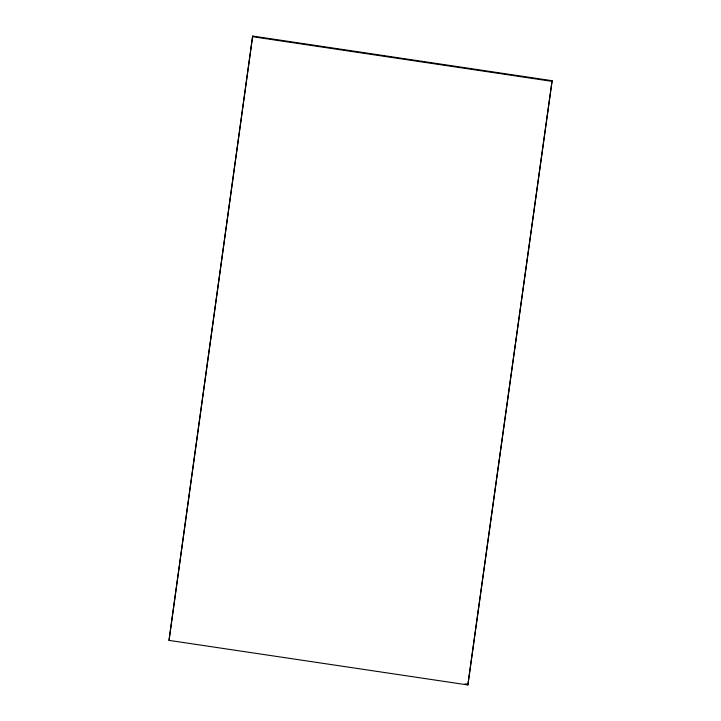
<?xml version="1.0" encoding="UTF-8"?>
<svg xmlns="http://www.w3.org/2000/svg" width="721" height="721" viewBox="0 0 721 721"><rect width="100%" height="100%" fill="white"/><g stroke="black" fill="none" stroke-linecap="round" stroke-linejoin="round"><path stroke-width="1.08" d="M252.656 36.05L169.02 640.383L467.866 684.95L552.115 80.707L252.656 36.05L169.02 640.383M467.866 684.95L552.115 80.707M252.783 36.735L551.628 81.302M465.009 683.859L468.344 684.364"/></g></svg>
